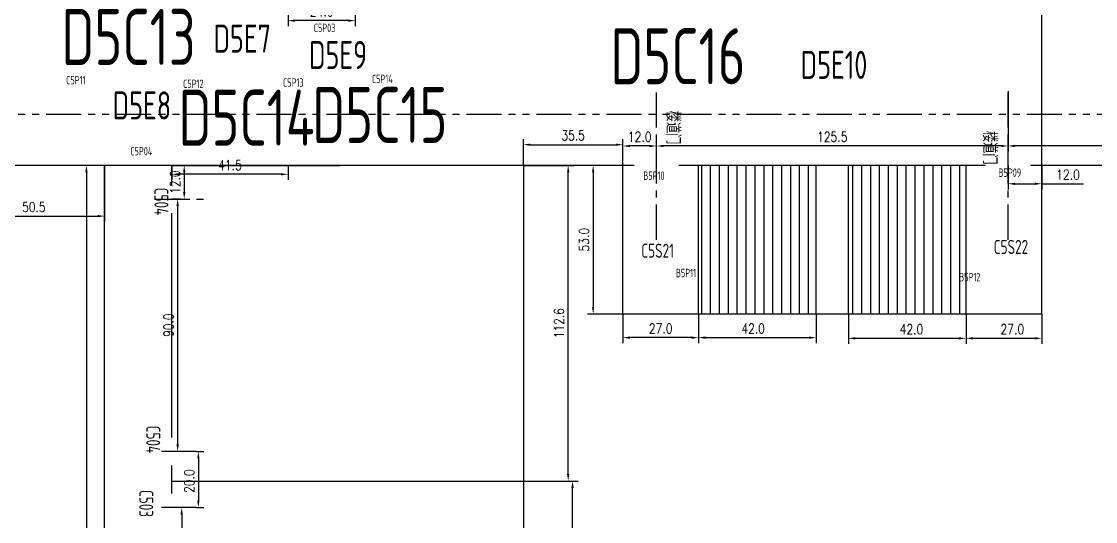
# Model space of a CAD drawing. Header units: millimetres. Extents: x -1254 to 4822, y -4397 to 16.
# Drawn here: x 363.4 to 746.8, y -800.4 to -622.1 of the extents above; entities that cross this region are included whole.
import ezdxf

# ---------------------------------------------------------------- set-up
doc = ezdxf.new("R2010")
doc.units = ezdxf.units.MM
doc.header["$LTSCALE"] = 10
doc.linetypes.add('CENTER', pattern=[2, 1.25, -0.25, 0.25, -0.25])
doc.linetypes.add('PHANTOM', pattern=[2.5, 1.25, -0.25, 0.25, -0.25, 0.25, -0.25])
for name, color, linetype in [('1轮廓实线层', 7, 'Continuous'), ('3中心线层', 1, 'CENTER'), ('5剖面线层', 2, 'Continuous'), ('6文字层', 5, 'Continuous'), ('9双点划线层', 6, 'PHANTOM')]:
    doc.layers.add(name, color=color, linetype=linetype)
doc.styles.add('PC_TEXTSTYLE', font='gbenor.shx', dxfattribs={"width": 0.8, "bigfont": 'hzfs.shx'})
doc.styles.add('TH_GBDIM', font='romans.shx', dxfattribs={"width": 0.8, "bigfont": 'gbcbig.shx'})
doc.dimstyles.new('单位为厘米', dxfattribs={"dimtxt": 3.5, "dimasz": 2.5, "dimexe": 2, "dimexo": 0, "dimgap": 1.5, "dimtad": 1, "dimdec": 1, "dimzin": 0, "dimdsep": 46, "dimtxsty": 'TH_GBDIM', "dimcen": 2.5, "dimclrd": 1, "dimclre": 1, "dimclrt": 5, "dimadec": 0, "dimazin": 0, "dimtfac": 0.714286, "dimtdec": 1, "dimtmove": 0, "dimatfit": 3, "dimfxl": 1, "dimtzin": 0, "dimlwd": -1, "dimlwe": -1, "dimarcsym": 0})

# ---------------------------------------------------------------- blocks, each defined once
blk = doc.blocks.new('*D148')
at = {"layer": '1轮廓实线层', "color": 1, "transparency": 16777216}
for p, q in [((417.03, -673.4), (417.03, -678.57)), ((458.53, -673.4), (458.53, -678.57)), ((456.03, -676.57), (419.53, -676.57))]:
    blk.add_line(p, q, dxfattribs=at)
for points in [[(419.53, -676.16), (419.53, -676.99), (417.03, -676.57)], [(456.03, -676.16), (456.03, -676.99), (458.53, -676.57)]]:
    blk.add_solid(points, dxfattribs=at)
at = {"layer": 'Defpoints', "color": 0, "transparency": 16777216}
for p in [(417.03, -673.4), (458.53, -673.4), (417.03, -676.57)]:
    blk.add_point(p, dxfattribs=at)
at = {"layer": '1轮廓实线层', "color": 5, "transparency": 16777216, "insert": (437.78, -673.32), "char_height": 3.5, "attachment_point": 5, "style": 'TH_GBDIM'}
blk.add_mtext('41.5', dxfattribs=at)
blk = doc.blocks.new('*D149')
at = {"layer": '1轮廓实线层', "color": 1, "transparency": 16777216}
for p, q in [((417.03, -673.4), (423.46, -673.4)), ((421.46, -675.9), (421.46, -682.9)), ((417.03, -685.4), (423.46, -685.4))]:
    blk.add_line(p, q, dxfattribs=at)
for points in [[(421.04, -675.9), (421.88, -675.9), (421.46, -673.4)], [(421.04, -682.9), (421.88, -682.9), (421.46, -685.4)]]:
    blk.add_solid(points, dxfattribs=at)
at = {"layer": 'Defpoints', "color": 0, "transparency": 16777216}
for p in [(417.03, -673.4), (417.03, -685.4), (421.46, -685.4)]:
    blk.add_point(p, dxfattribs=at)
at = {"layer": '1轮廓实线层', "color": 5, "transparency": 16777216, "insert": (418.21, -679.4), "char_height": 3.5, "attachment_point": 5, "rotation": 90, "style": 'TH_GBDIM'}
blk.add_mtext('12.0', dxfattribs=at)
blk = doc.blocks.new('*D150')
at = {"layer": '1轮廓实线层', "color": 1, "transparency": 16777216}
for p, q in [((590.03, -673.4), (590.03, -664.48)), ((713.03, -666.48), (592.53, -666.48)), ((715.53, -673.4), (715.53, -664.48))]:
    blk.add_line(p, q, dxfattribs=at)
for points in [[(592.53, -666.06), (592.53, -666.89), (590.03, -666.48)], [(713.03, -666.06), (713.03, -666.89), (715.53, -666.48)]]:
    blk.add_solid(points, dxfattribs=at)
at = {"layer": 'Defpoints', "color": 0, "transparency": 16777216}
for p in [(590.03, -666.48), (590.03, -673.4), (715.53, -673.4)]:
    blk.add_point(p, dxfattribs=at)
at = {"layer": '1轮廓实线层', "color": 5, "transparency": 16777216, "insert": (652.78, -663.23), "char_height": 3.5, "attachment_point": 5, "style": 'TH_GBDIM'}
blk.add_mtext('125.5', dxfattribs=at)
blk = doc.blocks.new('*D151')
at = {"layer": '1轮廓实线层', "color": 1, "transparency": 16777216}
for p, q in [((715.53, -673.4), (715.53, -681.96)), ((727.53, -673.4), (727.53, -681.96)), ((718.03, -679.96), (725.03, -679.96)), ((727.53, -679.96), (742.5, -679.96))]:
    blk.add_line(p, q, dxfattribs=at)
for points in [[(718.03, -679.54), (718.03, -680.38), (715.53, -679.96)], [(725.03, -679.54), (725.03, -680.38), (727.53, -679.96)]]:
    blk.add_solid(points, dxfattribs=at)
at = {"layer": 'Defpoints', "color": 0, "transparency": 16777216}
for p in [(715.53, -673.4), (727.53, -673.4), (715.53, -679.96)]:
    blk.add_point(p, dxfattribs=at)
at = {"layer": '1轮廓实线层', "color": 5, "transparency": 16777216, "insert": (736.93, -676.71), "char_height": 3.5, "attachment_point": 5, "style": 'TH_GBDIM'}
blk.add_mtext('12.0', dxfattribs=at)
blk = doc.blocks.new('*D152')
at = {"layer": '1轮廓实线层', "color": 1, "transparency": 16777216}
for p, q in [((700.53, -726.4), (700.53, -737.08)), ((727.53, -726.4), (727.53, -737.08)), ((725.03, -735.08), (703.03, -735.08))]:
    blk.add_line(p, q, dxfattribs=at)
for points in [[(703.03, -734.66), (703.03, -735.5), (700.53, -735.08)], [(725.03, -734.66), (725.03, -735.5), (727.53, -735.08)]]:
    blk.add_solid(points, dxfattribs=at)
at = {"layer": 'Defpoints', "color": 0, "transparency": 16777216}
for p in [(700.53, -726.4), (727.53, -726.4), (700.53, -735.08)]:
    blk.add_point(p, dxfattribs=at)
at = {"layer": '1轮廓实线层', "color": 5, "transparency": 16777216, "insert": (717.05, -731.83), "char_height": 3.5, "attachment_point": 5, "style": 'TH_GBDIM'}
blk.add_mtext('27.0', dxfattribs=at)
blk = doc.blocks.new('*D153')
at = {"layer": '1轮廓实线层', "color": 1, "transparency": 16777216}
for p, q in [((578.03, -673.4), (578.03, -664.48)), ((587.53, -666.48), (580.53, -666.48)), ((590.03, -673.4), (590.03, -664.48))]:
    blk.add_line(p, q, dxfattribs=at)
for points in [[(580.53, -666.06), (580.53, -666.89), (578.03, -666.48)], [(587.53, -666.06), (587.53, -666.89), (590.03, -666.48)]]:
    blk.add_solid(points, dxfattribs=at)
at = {"layer": 'Defpoints', "color": 0, "transparency": 16777216}
for p in [(578.03, -666.48), (578.03, -673.4), (590.03, -673.4)]:
    blk.add_point(p, dxfattribs=at)
at = {"layer": '1轮廓实线层', "color": 5, "transparency": 16777216, "insert": (584.03, -663.23), "char_height": 3.5, "attachment_point": 5, "style": 'TH_GBDIM'}
blk.add_mtext('12.0', dxfattribs=at)
blk = doc.blocks.new('*D154')
at = {"layer": '1轮廓实线层', "color": 1, "transparency": 16777216}
for p, q in [((578.03, -726.4), (578.03, -736.83)), ((605.03, -726.4), (605.03, -736.83)), ((602.53, -734.83), (580.53, -734.83))]:
    blk.add_line(p, q, dxfattribs=at)
for points in [[(580.53, -734.41), (580.53, -735.25), (578.03, -734.83)], [(602.53, -734.41), (602.53, -735.25), (605.03, -734.83)]]:
    blk.add_solid(points, dxfattribs=at)
at = {"layer": 'Defpoints', "color": 0, "transparency": 16777216}
for p in [(578.03, -726.4), (605.03, -726.4), (578.03, -734.83)]:
    blk.add_point(p, dxfattribs=at)
at = {"layer": '1轮廓实线层', "color": 5, "transparency": 16777216, "insert": (591.53, -731.58), "char_height": 3.5, "attachment_point": 5, "style": 'TH_GBDIM'}
blk.add_mtext('27.0', dxfattribs=at)
blk = doc.blocks.new('*D155')
at = {"layer": '1轮廓实线层', "color": 1, "transparency": 16777216}
for p, q in [((578.03, -673.4), (565.43, -673.4)), ((567.43, -675.9), (567.43, -723.9)), ((578.03, -726.4), (565.43, -726.4))]:
    blk.add_line(p, q, dxfattribs=at)
for points in [[(567.01, -675.9), (567.84, -675.9), (567.43, -673.4)], [(567.01, -723.9), (567.84, -723.9), (567.43, -726.4)]]:
    blk.add_solid(points, dxfattribs=at)
at = {"layer": 'Defpoints', "color": 0, "transparency": 16777216}
for p in [(578.03, -673.4), (567.43, -726.4), (578.03, -726.4)]:
    blk.add_point(p, dxfattribs=at)
at = {"layer": '1轮廓实线层', "color": 5, "transparency": 16777216, "insert": (564.18, -699.9), "char_height": 3.5, "attachment_point": 5, "rotation": 90, "style": 'TH_GBDIM'}
blk.add_mtext('53.0', dxfattribs=at)
blk = doc.blocks.new('*D156')
at = {"layer": '1轮廓实线层', "color": 1, "transparency": 16777216}
for p, q in [((658.53, -726.4), (658.53, -737.08)), ((700.53, -726.4), (700.53, -737.08)), ((698.03, -735.08), (661.03, -735.08))]:
    blk.add_line(p, q, dxfattribs=at)
for points in [[(661.03, -734.66), (661.03, -735.5), (658.53, -735.08)], [(698.03, -734.66), (698.03, -735.5), (700.53, -735.08)]]:
    blk.add_solid(points, dxfattribs=at)
at = {"layer": 'Defpoints', "color": 0, "transparency": 16777216}
for p in [(658.53, -726.4), (700.53, -726.4), (658.53, -735.08)]:
    blk.add_point(p, dxfattribs=at)
at = {"layer": '1轮廓实线层', "color": 5, "transparency": 16777216, "insert": (681.03, -731.83), "char_height": 3.5, "attachment_point": 5, "style": 'TH_GBDIM'}
blk.add_mtext('42.0', dxfattribs=at)
blk = doc.blocks.new('*D157')
at = {"layer": '1轮廓实线层', "color": 1, "transparency": 16777216}
for p, q in [((605.03, -726.4), (605.03, -736.83)), ((647.03, -726.4), (647.03, -736.83)), ((607.53, -734.83), (644.53, -734.83))]:
    blk.add_line(p, q, dxfattribs=at)
for points in [[(607.53, -734.41), (607.53, -735.25), (605.03, -734.83)], [(644.53, -734.41), (644.53, -735.25), (647.03, -734.83)]]:
    blk.add_solid(points, dxfattribs=at)
at = {"layer": 'Defpoints', "color": 0, "transparency": 16777216}
for p in [(605.03, -726.4), (647.03, -726.4), (647.03, -734.83)]:
    blk.add_point(p, dxfattribs=at)
at = {"layer": '1轮廓实线层', "color": 5, "transparency": 16777216, "insert": (624.53, -731.58), "char_height": 3.5, "attachment_point": 5, "style": 'TH_GBDIM'}
blk.add_mtext('42.0', dxfattribs=at)
blk = doc.blocks.new('*D158')
at = {"layer": '1轮廓实线层', "color": 1, "transparency": 16777216}
for p, q in [((458.53, -616.4), (458.53, -623.8)), ((482.53, -616.4), (482.53, -623.8)), ((480.03, -621.8), (461.03, -621.8))]:
    blk.add_line(p, q, dxfattribs=at)
for points in [[(461.03, -621.38), (461.03, -622.22), (458.53, -621.8)], [(480.03, -621.38), (480.03, -622.22), (482.53, -621.8)]]:
    blk.add_solid(points, dxfattribs=at)
at = {"layer": 'Defpoints', "color": 0, "transparency": 16777216}
for p in [(458.53, -616.4), (482.53, -616.4), (458.53, -621.8)]:
    blk.add_point(p, dxfattribs=at)
at = {"layer": '1轮廓实线层', "color": 5, "transparency": 16777216, "insert": (470.53, -618.55), "char_height": 3.5, "attachment_point": 5, "style": 'TH_GBDIM'}
blk.add_mtext('24.0', dxfattribs=at)
blk = doc.blocks.new('*D188')
at = {"layer": '1轮廓实线层', "color": 1, "transparency": 16777216}
for p, q in [((325.53, -616.4), (327.68, -616.4)), ((325.68, -618.9), (325.68, -670.9)), ((437.78, -673.4), (323.68, -673.4))]:
    blk.add_line(p, q, dxfattribs=at)
for points in [[(325.26, -618.9), (326.1, -618.9), (325.68, -616.4)], [(325.26, -670.9), (326.1, -670.9), (325.68, -673.4)]]:
    blk.add_solid(points, dxfattribs=at)
at = {"layer": 'Defpoints', "color": 0, "transparency": 16777216}
for p in [(325.53, -616.4), (325.68, -673.4), (437.78, -673.4)]:
    blk.add_point(p, dxfattribs=at)
at = {"layer": '1轮廓实线层', "color": 5, "transparency": 16777216, "insert": (322.43, -644.9), "char_height": 3.5, "attachment_point": 5, "rotation": 90, "style": 'TH_GBDIM'}
blk.add_mtext('57.0', dxfattribs=at)
blk = doc.blocks.new('*D239')
at = {"layer": '1轮廓实线层', "color": 1, "transparency": 16777216}
for p, q in [((420.25, -685.4), (417.09, -685.4)), ((419.09, -687.9), (419.09, -772.9)), ((419.09, -775.4), (417.09, -775.4))]:
    blk.add_line(p, q, dxfattribs=at)
for points in [[(418.68, -687.9), (419.51, -687.9), (419.09, -685.4)], [(418.68, -772.9), (419.51, -772.9), (419.09, -775.4)]]:
    blk.add_solid(points, dxfattribs=at)
at = {"layer": 'Defpoints', "color": 0, "transparency": 16777216}
for p in [(420.25, -685.4), (419.09, -775.4), (419.09, -775.4)]:
    blk.add_point(p, dxfattribs=at)
at = {"layer": '1轮廓实线层', "color": 5, "transparency": 16777216, "insert": (415.84, -730.4), "char_height": 3.5, "attachment_point": 5, "rotation": 90, "style": 'TH_GBDIM'}
blk.add_mtext('90.0', dxfattribs=at)
blk = doc.blocks.new('*D240')
at = {"layer": '1轮廓实线层', "color": 1, "transparency": 16777216}
for p, q in [((425.8, -775.4), (428.5, -775.4)), ((426.5, -777.9), (426.5, -792.9)), ((425.8, -795.4), (428.5, -795.4))]:
    blk.add_line(p, q, dxfattribs=at)
for points in [[(426.09, -777.9), (426.92, -777.9), (426.5, -775.4)], [(426.09, -792.9), (426.92, -792.9), (426.5, -795.4)]]:
    blk.add_solid(points, dxfattribs=at)
at = {"layer": 'Defpoints', "color": 0, "transparency": 16777216}
for p in [(425.8, -775.4), (425.8, -795.4), (426.5, -795.4)]:
    blk.add_point(p, dxfattribs=at)
at = {"layer": '1轮廓实线层', "color": 5, "transparency": 16777216, "insert": (423.25, -785.97), "char_height": 3.5, "attachment_point": 5, "rotation": 90, "style": 'TH_GBDIM'}
blk.add_mtext('20.0', dxfattribs=at)
blk = doc.blocks.new('*D241')
at = {"layer": '1轮廓实线层', "color": 1, "transparency": 16777216}
for p, q in [((425.8, -795.4), (418.55, -795.4)), ((420.55, -797.9), (420.55, -884.9)), ((425.8, -887.4), (418.55, -887.4))]:
    blk.add_line(p, q, dxfattribs=at)
for points in [[(420.13, -797.9), (420.97, -797.9), (420.55, -795.4)], [(420.13, -884.9), (420.97, -884.9), (420.55, -887.4)]]:
    blk.add_solid(points, dxfattribs=at)
at = {"layer": 'Defpoints', "color": 0, "transparency": 16777216}
for p in [(425.8, -795.4), (420.55, -887.4), (425.8, -887.4)]:
    blk.add_point(p, dxfattribs=at)
at = {"layer": '1轮廓实线层', "color": 5, "transparency": 16777216, "insert": (417.3, -841.4), "char_height": 3.5, "attachment_point": 5, "rotation": 90, "style": 'TH_GBDIM'}
blk.add_mtext('92.0', dxfattribs=at)
blk = doc.blocks.new('*D286')
at = {"layer": '1轮廓实线层', "color": 1, "transparency": 16777216}
for p, q in [((715.53, -646.9), (715.53, -668.48)), ((823.03, -666.48), (718.03, -666.48)), ((825.53, -673.4), (825.53, -664.48))]:
    blk.add_line(p, q, dxfattribs=at)
for points in [[(718.03, -666.06), (718.03, -666.89), (715.53, -666.48)], [(823.03, -666.06), (823.03, -666.89), (825.53, -666.48)]]:
    blk.add_solid(points, dxfattribs=at)
at = {"layer": 'Defpoints', "color": 0, "transparency": 16777216}
for p in [(715.53, -646.9), (715.53, -666.48), (825.53, -673.4)]:
    blk.add_point(p, dxfattribs=at)
at = {"layer": '1轮廓实线层', "color": 5, "transparency": 16777216, "insert": (770.53, -663.23), "char_height": 3.5, "attachment_point": 5, "style": 'TH_GBDIM'}
blk.add_mtext('110.0', dxfattribs=at)
blk = doc.blocks.new('*D498')
at = {"layer": '6文字层', "color": 1, "transparency": 16777216}
for p, q in [((342.53, -616.4), (342.53, -693.49)), ((393.03, -673.4), (393.03, -693.49)), ((345.03, -691.49), (390.53, -691.49))]:
    blk.add_line(p, q, dxfattribs=at)
for points in [[(345.03, -691.08), (345.03, -691.91), (342.53, -691.49)], [(390.53, -691.08), (390.53, -691.91), (393.03, -691.49)]]:
    blk.add_solid(points, dxfattribs=at)
at = {"layer": 'Defpoints', "color": 0, "transparency": 16777216}
for p in [(342.53, -616.4), (393.03, -673.4), (393.03, -691.49)]:
    blk.add_point(p, dxfattribs=at)
at = {"layer": '6文字层', "color": 5, "transparency": 16777216, "insert": (367.78, -688.24), "char_height": 3.5, "attachment_point": 5, "style": 'TH_GBDIM'}
blk.add_mtext('50.5', dxfattribs=at)
blk = doc.blocks.new('*D499')
at = {"layer": '6文字层', "color": 1, "transparency": 16777216}
for p, q in [((393.03, -673.4), (384.55, -673.4)), ((386.55, -675.9), (386.55, -1134.4)), ((393.03, -1136.9), (384.55, -1136.9))]:
    blk.add_line(p, q, dxfattribs=at)
for points in [[(386.14, -675.9), (386.97, -675.9), (386.55, -673.4)], [(386.14, -1134.4), (386.97, -1134.4), (386.55, -1136.9)]]:
    blk.add_solid(points, dxfattribs=at)
at = {"layer": 'Defpoints', "color": 0, "transparency": 16777216}
for p in [(393.03, -673.4), (386.55, -1136.9), (393.03, -1136.9)]:
    blk.add_point(p, dxfattribs=at)
at = {"layer": '6文字层', "color": 5, "transparency": 16777216, "insert": (383.3, -905.15), "char_height": 3.5, "attachment_point": 5, "rotation": 90, "style": 'TH_GBDIM'}
blk.add_mtext('463.5', dxfattribs=at)
blk = doc.blocks.new('*D506')
at = {"layer": '6文字层', "color": 1, "transparency": 16777216}
for p, q in [((542.53, -785.97), (562.07, -785.97)), ((560.07, -894.05), (560.07, -788.47)), ((542.53, -896.55), (562.07, -896.55))]:
    blk.add_line(p, q, dxfattribs=at)
for points in [[(559.65, -788.47), (560.49, -788.47), (560.07, -785.97)], [(559.65, -894.05), (560.49, -894.05), (560.07, -896.55)]]:
    blk.add_solid(points, dxfattribs=at)
at = {"layer": 'Defpoints', "color": 0, "transparency": 16777216}
for p in [(542.53, -785.97), (560.07, -785.97), (542.53, -896.55)]:
    blk.add_point(p, dxfattribs=at)
at = {"layer": '6文字层', "color": 5, "transparency": 16777216, "insert": (556.82, -841.26), "char_height": 3.5, "attachment_point": 5, "rotation": 90, "style": 'TH_GBDIM'}
blk.add_mtext('110.6', dxfattribs=at)
blk = doc.blocks.new('*D507')
at = {"layer": '6文字层', "color": 1, "transparency": 16777216}
for p, q in [((542.53, -673.4), (560.51, -673.4)), ((558.51, -783.47), (558.51, -675.9)), ((542.53, -785.97), (560.51, -785.97))]:
    blk.add_line(p, q, dxfattribs=at)
for points in [[(558.1, -675.9), (558.93, -675.9), (558.51, -673.4)], [(558.1, -783.47), (558.93, -783.47), (558.51, -785.97)]]:
    blk.add_solid(points, dxfattribs=at)
at = {"layer": 'Defpoints', "color": 0, "transparency": 16777216}
for p in [(542.53, -673.4), (558.51, -673.4), (542.53, -785.97)]:
    blk.add_point(p, dxfattribs=at)
at = {"layer": '6文字层', "color": 5, "transparency": 16777216, "insert": (555.26, -729.68), "char_height": 3.5, "attachment_point": 5, "rotation": 90, "style": 'TH_GBDIM'}
blk.add_mtext('112.6', dxfattribs=at)
blk = doc.blocks.new('*D516')
at = {"layer": '6文字层', "color": 1, "transparency": 16777216}
for p, q in [((542.53, -616.4), (542.53, -567.29)), ((727.53, -673.4), (727.53, -567.29)), ((545.03, -569.29), (725.03, -569.29))]:
    blk.add_line(p, q, dxfattribs=at)
for points in [[(545.03, -568.87), (545.03, -569.71), (542.53, -569.29)], [(725.03, -568.87), (725.03, -569.71), (727.53, -569.29)]]:
    blk.add_solid(points, dxfattribs=at)
at = {"layer": 'Defpoints', "color": 0, "transparency": 16777216}
for p in [(727.53, -569.29), (542.53, -616.4), (727.53, -673.4)]:
    blk.add_point(p, dxfattribs=at)
at = {"layer": '6文字层', "color": 5, "transparency": 16777216, "insert": (635.03, -566.04), "char_height": 3.5, "attachment_point": 5, "style": 'TH_GBDIM'}
blk.add_mtext('185.0', dxfattribs=at)
blk = doc.blocks.new('*D517')
at = {"layer": '6文字层', "color": 1, "transparency": 16777216}
for p, q in [((542.53, -673.4), (542.53, -664.02)), ((545.03, -666.02), (575.53, -666.02)), ((578.03, -673.4), (578.03, -664.02))]:
    blk.add_line(p, q, dxfattribs=at)
for points in [[(545.03, -665.61), (545.03, -666.44), (542.53, -666.02)], [(575.53, -665.61), (575.53, -666.44), (578.03, -666.02)]]:
    blk.add_solid(points, dxfattribs=at)
at = {"layer": 'Defpoints', "color": 0, "transparency": 16777216}
for p in [(578.03, -666.02), (542.53, -673.4), (578.03, -673.4)]:
    blk.add_point(p, dxfattribs=at)
at = {"layer": '6文字层', "color": 5, "transparency": 16777216, "insert": (560.28, -662.77), "char_height": 3.5, "attachment_point": 5, "style": 'TH_GBDIM'}
blk.add_mtext('35.5', dxfattribs=at)
blk = doc.blocks.new('*D543')
at = {"layer": '6文字层', "color": 1, "transparency": 16777216}
blk.add_line((1020.77, -750.16), (1036.18, -697.21), dxfattribs=at)
blk.add_solid([(1035.78, -697.09), (1036.58, -697.32), (1036.88, -694.81)], dxfattribs=at)
at = {"layer": 'Defpoints', "color": 0, "transparency": 16777216}
for p in [(1036.88, -694.81), (605.3, -2177.64)]:
    blk.add_point(p, dxfattribs=at)
at = {"layer": '6文字层', "color": 5, "transparency": 16777216, "insert": (1020.4, -739.81), "char_height": 3.5, "attachment_point": 5, "rotation": 73.7721, "style": 'TH_GBDIM'}
blk.add_mtext('R1544.4', dxfattribs=at)

msp = doc.modelspace()

# ---------------------------------------------------------------- hatches: boundary and pattern name
at = {"layer": '5剖面线层'}
h = msp.add_hatch(dxfattribs=at)
h.set_pattern_fill('ANSI31', color=256, angle=225, style=0)
h.set_pattern_definition([(270, (-1946.5132, -444.4), (3.175, -2e-15), [])])
h.paths.add_polyline_path([(658.532, -673.4), (658.532, -726.4), (700.532, -726.4), (700.532, -673.4)])
h.paths.add_polyline_path([(605.032, -726.4), (647.032, -726.4), (647.032, -673.4), (605.032, -673.4)])

# ---------------------------------------------------------------- linework, layer by layer
at = {"layer": '1轮廓实线层'}
for p, q in [((393.032, -673.4), (83.432, -673.4)), ((393.032, -1136.9), (393.032, -673.4)), ((458.532, -673.4), (417.032, -673.4)), ((417.032, -673.4), (477.032, -673.4)), ((417.032, -680.4), (417.032, -673.4)), ((482.532, -673.4), (458.532, -673.4)), ((582.032, -673.4), (482.532, -673.4)), ((542.532, -673.4), (542.532, -1187.9)), ((578.032, -726.4), (578.032, -673.4)), ((707.532, -673.4), (598.032, -673.4)), ((605.032, -726.4), (605.032, -673.4)), ((647.032, -726.4), (647.032, -673.4)), ((658.532, -726.4), (658.532, -673.4)), ((700.532, -726.4), (700.532, -673.4)), ((825.532, -673.4), (723.532, -673.4)), ((727.532, -726.4), (727.532, -673.4)), ((417.032, -770.4), (417.032, -690.4)), ((727.532, -726.4), (578.032, -726.4)), ((417.032, -790.4), (417.032, -780.4)), ((417.032, -785.969), (542.532, -785.969))]:
    msp.add_line(p, q, dxfattribs=at)
at = {"layer": '3中心线层'}
for p, q in [((590.032, -699.9), (590.032, -646.9)), ((715.532, -699.9), (715.532, -646.9)), ((410.802, -685.4), (428.377, -685.4)), ((425.799, -775.4), (412.387, -775.4)), ((425.799, -795.4), (412.387, -795.4))]:
    msp.add_line(p, q, dxfattribs=at)
at = {"layer": '9双点划线层'}
msp.add_line((72.212, -655.113), (966.501, -655.113), dxfattribs=at)

# ---------------------------------------------------------------- texts
at = {"layer": '6文字层', "attachment_point": 1, "style": 'PC_TEXTSTYLE'}
for s, insert, char_height in [('D5C13', (377.677, -617.593), 20), ('D5E7', (431.912, -623.204), 10), ('C5P03', (467.682, -622.874), 3), ('D5C16', (573.625, -624.482), 20), ('D5E9', (466.016, -629.044), 10), ('D5E10', (641.508, -632.561), 10), ('C5P11', (379.319, -641.499), 3), ('C5P12', (421.062, -642.802), 3), ('C5P13', (456.718, -642.367), 3), ('C5P14', (488.459, -641.065), 3), ('D5E8', (395.93, -647.035), 10), ('D5C14', (419.456, -646.399), 20), ('D5C15', (467.203, -645.405), 20), ('C5P04', (402.225, -666.848), 3), ('B5P09', (712.13, -674.499), 3), ('B5P10', (585.331, -675.582), 3), ('C5S21', (584.605, -701.331), 5), ('C5S22', (710.418, -699.986), 5), ('B5P11', (596.963, -710.283), 3), ('B5P12', (698.087, -711.737), 3)]:
    msp.add_mtext_dynamic_manual_height_columns(s, width=13.35893, gutter_width=25, heights=[0], dxfattribs=dict(at, insert=insert, char_height=char_height))
at = {"layer": '6文字层', "char_height": 5, "attachment_point": 1, "rotation": 270, "style": 'PC_TEXTSTYLE'}
for s, heights, insert in [('楼道门', [0], (598.477, -653.915)), ('楼道门', [0], (711.523, -661.138)), ('C504', [0], (415.802, -681.372)), ('C504', [0], (412.887, -766.21)), ('C503', [3.897], (410.402, -789.151))]:
    msp.add_mtext_dynamic_manual_height_columns(s, width=17.95718, gutter_width=25, heights=heights, dxfattribs=dict(at, insert=insert))

# ---------------------------------------------------------------- dimensions: what is measured, and where the dimension line sits
at = {"layer": '1轮廓实线层'}
for base, p1, p2, picture, middle in [((325.681, -673.4), (325.532, -616.4), (437.782, -673.4), '*D188', (322.431, -644.9)), ((421.461, -685.4), (417.032, -673.4), (417.032, -685.4), '*D149', (418.211, -679.4)), ((567.425, -726.4), (578.032, -673.4), (578.032, -726.4), '*D155', (564.175, -699.9)), ((419.093, -775.4), (420.247, -685.4), (419.093, -775.4), '*D239', (415.843, -730.4))]:
    dim = msp.add_linear_dim(base=base, p1=p1, p2=p2, angle=270, dimstyle='单位为厘米', dxfattribs=at)
    dim.commit()
    dim.dimension.update_dxf_attribs({"geometry": picture, "text_midpoint": middle})
for base, p1, p2, picture, middle in [((458.532, -621.8), (482.532, -616.4), (458.532, -616.4), '*D158', (470.532, -621.8)), ((715.532, -679.96), (727.532, -673.4), (715.532, -673.4), '*D151', (736.932, -679.96)), ((578.032, -734.831), (605.032, -726.4), (578.032, -726.4), '*D154', (591.532, -734.831)), ((647.032, -734.831), (605.032, -726.4), (647.032, -726.4), '*D157', (624.532, -734.831)), ((658.532, -735.081), (700.532, -726.4), (658.532, -726.4), '*D156', (681.032, -735.081)), ((700.532, -735.081), (727.532, -726.4), (700.532, -726.4), '*D152', (717.047, -735.081))]:
    dim = msp.add_linear_dim(base=base, p1=p1, p2=p2, dimstyle='单位为厘米', dxfattribs=at)
    dim.commit()
    dim.dimension.update_dxf_attribs({"geometry": picture, "text_midpoint": middle, "dimtype": 160})
for base, p1, p2, picture, middle in [((715.532, -666.477), (825.532, -673.4), (715.532, -646.9), '*D286', (770.532, -663.227)), ((578.032, -666.477), (590.032, -673.4), (578.032, -673.4), '*D153', (584.032, -663.227)), ((590.032, -666.477), (715.532, -673.4), (590.032, -673.4), '*D150', (652.782, -663.227)), ((417.032, -676.573), (458.532, -673.4), (417.032, -673.4), '*D148', (437.782, -673.323))]:
    dim = msp.add_linear_dim(base=base, p1=p1, p2=p2, dimstyle='单位为厘米', dxfattribs=at)
    dim.commit()
    dim.dimension.update_dxf_attribs({"geometry": picture, "text_midpoint": middle})
for base, p1, p2, picture, middle in [((426.505, -795.4), (425.799, -775.4), (425.799, -795.4), '*D240', (426.505, -785.969)), ((420.55, -887.4), (425.799, -795.4), (425.799, -887.4), '*D241', (420.55, -841.4))]:
    dim = msp.add_linear_dim(base=base, p1=p1, p2=p2, angle=270, dimstyle='单位为厘米', dxfattribs=at)
    dim.commit()
    dim.dimension.update_dxf_attribs({"geometry": picture, "text_midpoint": middle, "dimtype": 160})
at = {"layer": '6文字层'}
for base, p1, p2, picture, middle in [((727.532, -569.292), (542.532, -616.4), (727.532, -673.4), '*D516', (635.032, -566.042)), ((393.032, -691.495), (342.532, -616.4), (393.032, -673.4), '*D498', (367.782, -688.245)), ((578.032, -666.025), (542.532, -673.4), (578.032, -673.4), '*D517', (560.282, -662.775))]:
    dim = msp.add_linear_dim(base=base, p1=p1, p2=p2, dimstyle='单位为厘米', dxfattribs=at)
    dim.commit()
    dim.dimension.update_dxf_attribs({"geometry": picture, "text_midpoint": middle})
for base, p1, p2, picture, middle in [((386.555, -1136.9), (393.032, -673.4), (393.032, -1136.9), '*D499', (383.305, -905.15)), ((558.515, -673.4), (542.532, -785.969), (542.532, -673.4), '*D507', (555.265, -729.685)), ((560.069, -785.969), (542.532, -896.553), (542.532, -785.969), '*D506', (556.819, -841.261))]:
    dim = msp.add_linear_dim(base=base, p1=p1, p2=p2, angle=90, dimstyle='单位为厘米', dxfattribs=at)
    dim.commit()
    dim.dimension.update_dxf_attribs({"geometry": picture, "text_midpoint": middle})
dim = msp.add_radius_dim(center=(605.296, -2177.636), mpoint=(1036.882, -694.806), dimstyle='单位为厘米', dxfattribs=at)
dim.commit()
dim.dimension.update_dxf_attribs({"geometry": '*D543', "text_midpoint": (1023.519, -740.719), "dimtype": 164})

doc.saveas('drawing.dxf')
